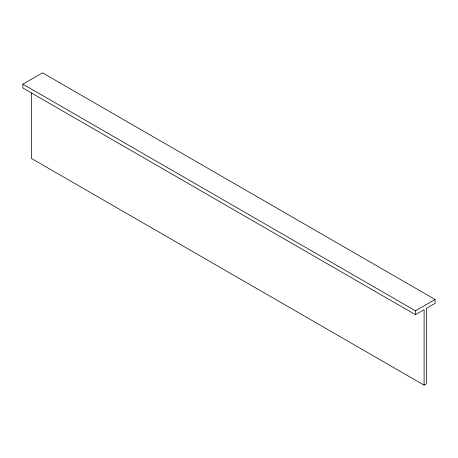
<?xml version="1.0" encoding="UTF-8"?>
<svg xmlns="http://www.w3.org/2000/svg" width="458" height="458" viewBox="0 0 458 458"><rect width="100%" height="100%" fill="white"/><g stroke="black" fill="none" stroke-linecap="round" stroke-linejoin="round"><path stroke-width="0.69" d="M424.108 385.161L424.108 309.688L415.469 314.675L22.9 88.022L22.9 84.169L42.531 72.839L435.1 299.486L435.1 303.339L426.461 308.326L426.461 383.804L424.108 385.161L31.539 158.514L31.539 93.008M22.9 84.169L415.469 310.822L435.1 299.486M415.469 310.822L415.469 314.675"/></g></svg>
